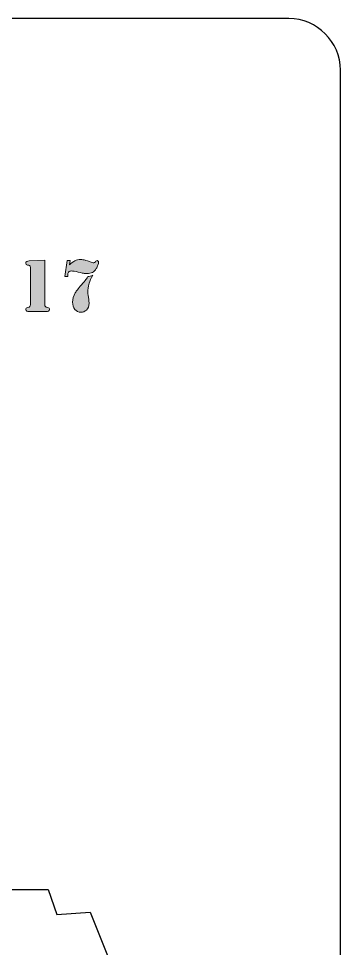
# Model space of a CAD drawing. Header units: inches. Extents: x 11 to 167, y -177 to -21.
# Drawn here: x 140.3 to 166.7, y -97.1 to -20.7 of the extents above; entities that cross this region are included whole.
import ezdxf

# ---------------------------------------------------------------- set-up
doc = ezdxf.new("R2010")
doc.units = ezdxf.units.IN
doc.header["$MEASUREMENT"] = 0
doc.layers.add('Layer 1', color=7, linetype='Continuous')
doc.layers.add('Layer 2', color=7, linetype='Continuous')

# ---------------------------------------------------------------- blocks, each defined once
blk = doc.blocks.new('block 5')
at = {"layer": 'Layer 2', "color": 250, "lineweight": 25, "true_color": 0x231f20}
blk.add_lwpolyline([(131.103, -89.144), (130.735, -92.142), (130.735, -92.142), (137.833, -94.869), (138.177, -92.281), (138.177, -92.281), (142.727, -92.299), (143.421, -94.344), (146.159, -94.147), (148.301, -99.504)], dxfattribs=at)
blk = doc.blocks.new('block 2')
at = {"layer": 'Layer 2'}
blk.add_blockref('block 5', (0, 0), dxfattribs=at)
blk = doc.blocks.new('block 6')
at = {"layer": 'Layer 2', "true_color": 0xffffff}
h = blk.add_hatch(color=7, dxfattribs=at)
h.dxf.hatch_style = 2
edge = h.paths.add_edge_path()
edge.add_spline(control_points=[(144.092, -41.903), (144.092, -41.903), (144.287, -40.582), (144.287, -40.582), (144.287, -40.582), (144.516, -40.582), (144.516, -40.582), (144.516, -40.582), (144.47, -40.942), (144.47, -40.942), (144.631, -40.785), (144.782, -40.672), (144.923, -40.602), (145.063, -40.533), (145.215, -40.498), (145.378, -40.498), (145.453, -40.498), (145.519, -40.504), (145.577, -40.514), (145.635, -40.524), (145.718, -40.547), (145.828, -40.582), (145.997, -40.634), (146.111, -40.671), (146.169, -40.694), (146.293, -40.741), (146.393, -40.767), (146.47, -40.771), (146.517, -40.773), (146.565, -40.748), (146.612, -40.694), (146.612, -40.694), (146.647, -40.65), (146.647, -40.65), (146.68, -40.613), (146.713, -40.595), (146.746, -40.595), (146.775, -40.595), (146.801, -40.606), (146.823, -40.63), (146.846, -40.654), (146.857, -40.681), (146.857, -40.712), (146.857, -40.77), (146.839, -40.85), (146.802, -40.953), (146.764, -41.055), (146.72, -41.151), (146.668, -41.24), (146.583, -41.386), (146.479, -41.493), (146.354, -41.56), (146.228, -41.628), (146.075, -41.661), (145.893, -41.661), (145.815, -41.661), (145.746, -41.656), (145.687, -41.646), (145.628, -41.635), (145.464, -41.598), (145.195, -41.534), (144.933, -41.472), (144.745, -41.441), (144.631, -41.441), (144.528, -41.441), (144.452, -41.473), (144.403, -41.537), (144.355, -41.601), (144.33, -41.7), (144.33, -41.835), (144.33, -41.835), (144.33, -41.903), (144.33, -41.903), (144.33, -41.903), (144.092, -41.903), (144.092, -41.903)], knot_values=[0, 0, 0, 0, 1, 1, 1, 2, 2, 2, 3, 3, 3, 4, 4, 4, 5, 5, 5, 6, 6, 6, 7, 7, 7, 8, 8, 8, 9, 9, 9, 10, 10, 10, 11, 11, 11, 12, 12, 12, 13, 13, 13, 14, 14, 14, 15, 15, 15, 16, 16, 16, 17, 17, 17, 18, 18, 18, 19, 19, 19, 20, 20, 20, 21, 21, 21, 22, 22, 22, 23, 23, 23, 24, 24, 24, 25, 25, 25, 25], degree=3, periodic=1)
edge = h.paths.add_edge_path()
edge.add_spline(control_points=[(146.383, -41.795), (146.249, -42.057), (146.155, -42.278), (146.101, -42.458), (146.018, -42.733), (145.977, -42.978), (145.977, -43.193), (145.977, -43.278), (145.983, -43.358), (145.995, -43.435), (145.995, -43.435), (146.054, -43.779), (146.054, -43.779), (146.073, -43.888), (146.082, -43.996), (146.082, -44.101), (146.082, -44.337), (146.01, -44.521), (145.865, -44.653), (145.733, -44.775), (145.58, -44.836), (145.406, -44.836), (145.208, -44.836), (145.045, -44.759), (144.918, -44.604), (144.791, -44.449), (144.727, -44.251), (144.727, -44.011), (144.727, -43.763), (144.801, -43.507), (144.947, -43.242), (144.993, -43.158), (145.05, -43.071), (145.119, -42.982), (145.189, -42.893), (145.303, -42.759), (145.462, -42.579), (145.627, -42.393), (145.748, -42.251), (145.823, -42.154), (145.899, -42.057), (145.953, -41.973), (145.986, -41.903), (146.1, -41.893), (146.232, -41.857), (146.383, -41.795)], knot_values=[0, 0, 0, 0, 1, 1, 1, 2, 2, 2, 3, 3, 3, 4, 4, 4, 5, 5, 5, 6, 6, 6, 7, 7, 7, 8, 8, 8, 9, 9, 9, 10, 10, 10, 11, 11, 11, 12, 12, 12, 13, 13, 13, 14, 14, 14, 15, 15, 15, 15], degree=3, periodic=1)
h = blk.add_hatch(color=7, dxfattribs=at)
h.dxf.hatch_style = 2
edge = h.paths.add_edge_path()
edge.add_spline(control_points=[(142.445, -40.551), (142.445, -40.551), (142.445, -44.194), (142.445, -44.194), (142.445, -44.275), (142.461, -44.333), (142.492, -44.368), (142.508, -44.389), (142.524, -44.402), (142.538, -44.407), (142.553, -44.412), (142.6, -44.425), (142.681, -44.446), (142.78, -44.468), (142.83, -44.525), (142.83, -44.616), (142.83, -44.67), (142.803, -44.713), (142.749, -44.746), (142.71, -44.771), (142.645, -44.783), (142.554, -44.783), (142.554, -44.783), (142.448, -44.783), (142.448, -44.783), (142.448, -44.783), (141.258, -44.783), (141.258, -44.783), (141.258, -44.783), (141.155, -44.783), (141.155, -44.783), (141.062, -44.783), (140.997, -44.771), (140.96, -44.746), (140.906, -44.713), (140.879, -44.67), (140.879, -44.616), (140.879, -44.525), (140.929, -44.468), (141.028, -44.446), (141.109, -44.425), (141.156, -44.412), (141.171, -44.407), (141.185, -44.402), (141.2, -44.389), (141.214, -44.368), (141.245, -44.333), (141.261, -44.275), (141.261, -44.194), (141.261, -44.194), (141.261, -41.292), (141.261, -41.292), (141.261, -41.185), (141.25, -41.106), (141.228, -41.057), (141.207, -41.007), (141.172, -40.979), (141.124, -40.973), (141.124, -40.973), (141.016, -40.957), (141.016, -40.957), (140.919, -40.943), (140.87, -40.893), (140.87, -40.809), (140.87, -40.742), (140.901, -40.691), (140.963, -40.654), (140.994, -40.637), (141.058, -40.626), (141.155, -40.619), (141.155, -40.619), (142.445, -40.551), (142.445, -40.551)], knot_values=[0, 0, 0, 0, 1, 1, 1, 2, 2, 2, 3, 3, 3, 4, 4, 4, 5, 5, 5, 6, 6, 6, 7, 7, 7, 8, 8, 8, 9, 9, 9, 10, 10, 10, 11, 11, 11, 12, 12, 12, 13, 13, 13, 14, 14, 14, 15, 15, 15, 16, 16, 16, 17, 17, 17, 18, 18, 18, 19, 19, 19, 20, 20, 20, 21, 21, 21, 22, 22, 22, 23, 23, 23, 24, 24, 24, 24], degree=3, periodic=1)
at = {"layer": 'Layer 2', "lineweight": 0}
for points, knots in [([(144.092, -41.903), (144.092, -41.903), (144.287, -40.582), (144.287, -40.582), (144.287, -40.582), (144.516, -40.582), (144.516, -40.582), (144.516, -40.582), (144.47, -40.942), (144.47, -40.942), (144.631, -40.785), (144.782, -40.672), (144.923, -40.602), (145.063, -40.533), (145.215, -40.498), (145.378, -40.498), (145.453, -40.498), (145.519, -40.504), (145.577, -40.514), (145.635, -40.524), (145.718, -40.547), (145.828, -40.582), (145.997, -40.634), (146.111, -40.671), (146.169, -40.694), (146.293, -40.741), (146.393, -40.767), (146.47, -40.771), (146.517, -40.773), (146.565, -40.748), (146.612, -40.694), (146.612, -40.694), (146.647, -40.65), (146.647, -40.65), (146.68, -40.613), (146.713, -40.595), (146.746, -40.595), (146.775, -40.595), (146.801, -40.606), (146.823, -40.63), (146.846, -40.654), (146.857, -40.681), (146.857, -40.712), (146.857, -40.77), (146.839, -40.85), (146.802, -40.953), (146.764, -41.055), (146.72, -41.151), (146.668, -41.24), (146.583, -41.386), (146.479, -41.493), (146.354, -41.56), (146.228, -41.628), (146.075, -41.661), (145.893, -41.661), (145.815, -41.661), (145.746, -41.656), (145.687, -41.646), (145.628, -41.635), (145.464, -41.598), (145.195, -41.534), (144.933, -41.472), (144.745, -41.441), (144.631, -41.441), (144.528, -41.441), (144.452, -41.473), (144.403, -41.537), (144.355, -41.601), (144.33, -41.7), (144.33, -41.835), (144.33, -41.835), (144.33, -41.903), (144.33, -41.903), (144.33, -41.903), (144.092, -41.903), (144.092, -41.903)], [0, 0, 0, 0, 1, 1, 1, 2, 2, 2, 3, 3, 3, 4, 4, 4, 5, 5, 5, 6, 6, 6, 7, 7, 7, 8, 8, 8, 9, 9, 9, 10, 10, 10, 11, 11, 11, 12, 12, 12, 13, 13, 13, 14, 14, 14, 15, 15, 15, 16, 16, 16, 17, 17, 17, 18, 18, 18, 19, 19, 19, 20, 20, 20, 21, 21, 21, 22, 22, 22, 23, 23, 23, 24, 24, 24, 25, 25, 25, 25]), ([(142.445, -40.551), (142.445, -40.551), (142.445, -44.194), (142.445, -44.194), (142.445, -44.275), (142.461, -44.333), (142.492, -44.368), (142.508, -44.389), (142.524, -44.402), (142.538, -44.407), (142.553, -44.412), (142.6, -44.425), (142.681, -44.446), (142.78, -44.468), (142.83, -44.525), (142.83, -44.616), (142.83, -44.67), (142.803, -44.713), (142.749, -44.746), (142.71, -44.771), (142.645, -44.783), (142.554, -44.783), (142.554, -44.783), (142.448, -44.783), (142.448, -44.783), (142.448, -44.783), (141.258, -44.783), (141.258, -44.783), (141.258, -44.783), (141.155, -44.783), (141.155, -44.783), (141.062, -44.783), (140.997, -44.771), (140.96, -44.746), (140.906, -44.713), (140.879, -44.67), (140.879, -44.616), (140.879, -44.525), (140.929, -44.468), (141.028, -44.446), (141.109, -44.425), (141.156, -44.412), (141.171, -44.407), (141.185, -44.402), (141.2, -44.389), (141.214, -44.368), (141.245, -44.333), (141.261, -44.275), (141.261, -44.194), (141.261, -44.194), (141.261, -41.292), (141.261, -41.292), (141.261, -41.185), (141.25, -41.106), (141.228, -41.057), (141.207, -41.007), (141.172, -40.979), (141.124, -40.973), (141.124, -40.973), (141.016, -40.957), (141.016, -40.957), (140.919, -40.943), (140.87, -40.893), (140.87, -40.809), (140.87, -40.742), (140.901, -40.691), (140.963, -40.654), (140.994, -40.637), (141.058, -40.626), (141.155, -40.619), (141.155, -40.619), (142.445, -40.551), (142.445, -40.551)], [0, 0, 0, 0, 1, 1, 1, 2, 2, 2, 3, 3, 3, 4, 4, 4, 5, 5, 5, 6, 6, 6, 7, 7, 7, 8, 8, 8, 9, 9, 9, 10, 10, 10, 11, 11, 11, 12, 12, 12, 13, 13, 13, 14, 14, 14, 15, 15, 15, 16, 16, 16, 17, 17, 17, 18, 18, 18, 19, 19, 19, 20, 20, 20, 21, 21, 21, 22, 22, 22, 23, 23, 23, 24, 24, 24, 24]), ([(146.383, -41.795), (146.249, -42.057), (146.155, -42.278), (146.101, -42.458), (146.018, -42.733), (145.977, -42.978), (145.977, -43.193), (145.977, -43.278), (145.983, -43.358), (145.995, -43.435), (145.995, -43.435), (146.054, -43.779), (146.054, -43.779), (146.073, -43.888), (146.082, -43.996), (146.082, -44.101), (146.082, -44.337), (146.01, -44.521), (145.865, -44.653), (145.733, -44.775), (145.58, -44.836), (145.406, -44.836), (145.208, -44.836), (145.045, -44.759), (144.918, -44.604), (144.791, -44.449), (144.727, -44.251), (144.727, -44.011), (144.727, -43.763), (144.801, -43.507), (144.947, -43.242), (144.993, -43.158), (145.05, -43.071), (145.119, -42.982), (145.189, -42.893), (145.303, -42.759), (145.462, -42.579), (145.627, -42.393), (145.748, -42.251), (145.823, -42.154), (145.899, -42.057), (145.953, -41.973), (145.986, -41.903), (146.1, -41.893), (146.232, -41.857), (146.383, -41.795)], [0, 0, 0, 0, 1, 1, 1, 2, 2, 2, 3, 3, 3, 4, 4, 4, 5, 5, 5, 6, 6, 6, 7, 7, 7, 8, 8, 8, 9, 9, 9, 10, 10, 10, 11, 11, 11, 12, 12, 12, 13, 13, 13, 14, 14, 14, 15, 15, 15, 15])]:
    blk.add_open_spline(points, degree=3, knots=knots, dxfattribs=at)

msp = doc.modelspace()

# ---------------------------------------------------------------- linework, layer by layer
at = {"layer": 'Layer 1', "color": 250, "lineweight": 25, "true_color": 0x231f20}
msp.add_open_spline([(162.513, -176.859), (162.513, -176.859), (14.817, -176.859), (14.817, -176.859), (12.488, -176.859), (10.583, -174.954), (10.583, -172.626), (10.583, -172.626), (10.583, -24.93), (10.583, -24.93), (10.583, -22.601), (12.488, -20.696), (14.817, -20.696), (14.817, -20.696), (162.513, -20.696), (162.513, -20.696), (164.841, -20.696), (166.746, -22.601), (166.746, -24.93), (166.746, -24.93), (166.746, -172.626), (166.746, -172.626), (166.746, -174.954), (164.841, -176.859), (162.513, -176.859)], degree=3, knots=[0, 0, 0, 0, 1, 1, 1, 2, 2, 2, 3, 3, 3, 4, 4, 4, 5, 5, 5, 6, 6, 6, 7, 7, 7, 8, 8, 8, 8], dxfattribs=at)

# ---------------------------------------------------------------- block references
at = {"layer": 'Layer 2'}
for name in ['block 6', 'block 2']:
    msp.add_blockref(name, (0, 0), dxfattribs=at)

doc.saveas('drawing.dxf')
